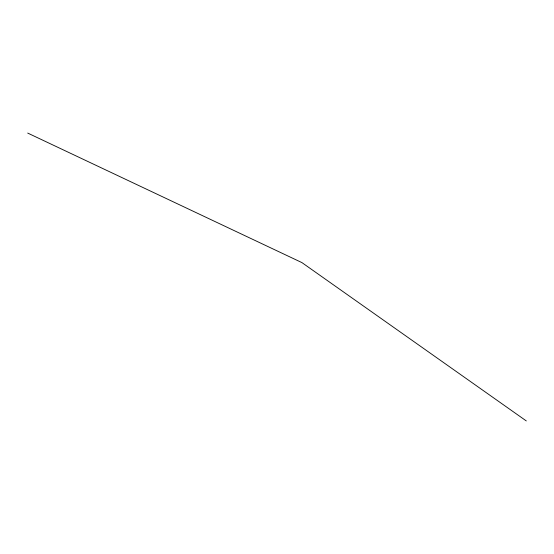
<?xml version="1.0" encoding="UTF-8"?>
<svg xmlns="http://www.w3.org/2000/svg" width="554" height="554" viewBox="0 0 554 554"><rect width="100%" height="100%" fill="white"/><g stroke="black" fill="none" stroke-linecap="round" stroke-linejoin="round"><path stroke-width="0.83" d="M27.7 133.071L301.93 262.61L526.3 420.929"/></g></svg>
